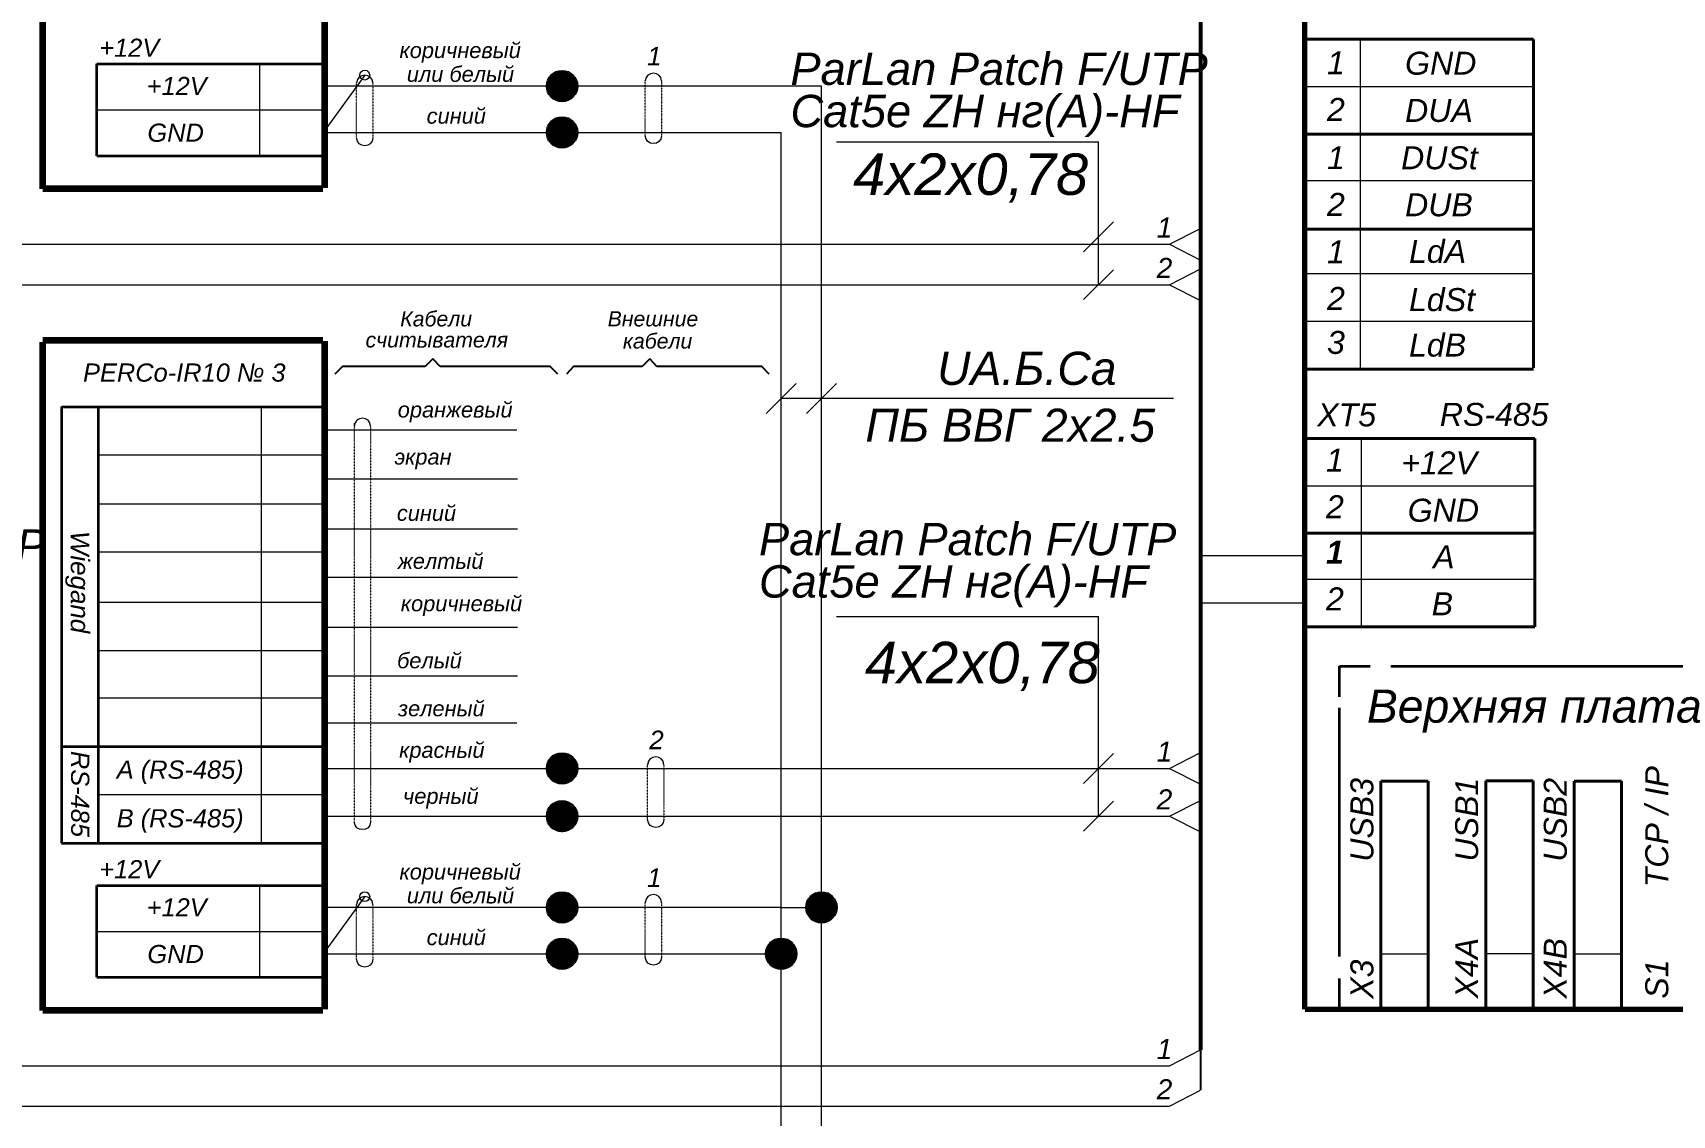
# Model space of a CAD drawing. Header units: millimetres. Extents: x -197802 to 287448, y -91833 to 169529.
# Drawn here: x 141312 to 156164, y 103188 to 112997 of the extents above; entities that cross this region are included whole.
import ezdxf
from ezdxf.lldxf.tags import DXFTag

# ---------------------------------------------------------------- set-up
doc = ezdxf.new("R2010")
doc.units = ezdxf.units.MM
for name, pattern in [('AI-Linetype-1', [1.693333, 0.846667, -0.846667]), ('AI-Linetype-2', [2.469444, 1.058333, -1.411111]), ('AI-Linetype-3', [2.469444, 1.058333, -1.411111]), ('AI-Linetype-4', [2.469444, 1.058333, -1.411111]), ('AI-Linetype-5', [2.469444, 1.058333, -1.411111]), ('AI-Linetype-6', [2.469444, 1.058333, -1.411111]), ('AI-Linetype-7', [2.469444, 1.058333, -1.411111]), ('AI-Linetype-8', [2.469444, 1.058333, -1.411111])]:
    doc.linetypes.add(name, pattern=pattern)
doc.layers.add('СКУД', color=7, linetype='Continuous')
doc.styles.add('10', font='ariali.ttf', dxfattribs={"height": 1})
doc.styles.add('100', font='ariali.ttf', dxfattribs={"height": 1})
doc.styles.add('101', font='ariali.ttf', dxfattribs={"height": 1})
doc.styles.add('102', font='ariali.ttf', dxfattribs={"height": 1})
doc.styles.add('103', font='ariali.ttf', dxfattribs={"height": 1})
doc.styles.add('106', font='ariali.ttf', dxfattribs={"height": 1})
doc.styles.add('107', font='ariali.ttf', dxfattribs={"height": 1})
doc.styles.add('108', font='ariali.ttf', dxfattribs={"height": 1})
doc.styles.add('109', font='ariali.ttf', dxfattribs={"height": 1})
doc.styles.add('11', font='ariali.ttf', dxfattribs={"height": 1})
doc.styles.add('110', font='ariali.ttf', dxfattribs={"height": 1})
doc.styles.add('111', font='ariali.ttf', dxfattribs={"height": 1})
doc.styles.add('112', font='ariali.ttf', dxfattribs={"height": 1})
doc.styles.add('148', font='ariali.ttf', dxfattribs={"height": 1})
doc.styles.add('149', font='ariali.ttf', dxfattribs={"height": 1})
doc.styles.add('36', font='ariali.ttf', dxfattribs={"height": 1})
doc.styles.add('37', font='ariali.ttf', dxfattribs={"height": 1})
doc.styles.add('38', font='ariali.ttf', dxfattribs={"height": 1})
doc.styles.add('39', font='ariali.ttf', dxfattribs={"height": 1})
doc.styles.add('4', font='ariali.ttf', dxfattribs={"height": 1})
doc.styles.add('5', font='ariali.ttf', dxfattribs={"height": 1})
doc.styles.add('63', font='ariali.ttf', dxfattribs={"height": 1})
doc.styles.add('64', font='ariali.ttf', dxfattribs={"height": 1})
doc.styles.add('65', font='arialbi.ttf', dxfattribs={"height": 1})
doc.styles.add('66', font='ariali.ttf', dxfattribs={"height": 1})
doc.styles.add('90', font='ariali.ttf', dxfattribs={"height": 1})
doc.styles.add('91', font='ariali.ttf', dxfattribs={"height": 1})
doc.styles.add('92', font='ariali.ttf', dxfattribs={"height": 1})
doc.styles.add('93', font='ariali.ttf', dxfattribs={"height": 1})
doc.styles.add('94', font='ariali.ttf', dxfattribs={"height": 1})
doc.styles.add('95', font='ariali.ttf', dxfattribs={"height": 1})
doc.styles.add('96', font='ariali.ttf', dxfattribs={"height": 1})
doc.styles.add('97', font='ariali.ttf', dxfattribs={"height": 1})
doc.styles.add('98', font='ariali.ttf', dxfattribs={"height": 1})
doc.styles.add('99', font='ariali.ttf', dxfattribs={"height": 1})
doc.styles.get("Standard").update_dxf_attribs({"font": 'arial.ttf'})
tags = doc.linetypes.add('New Line1', pattern=[0.7, 0.5, -0.2]).pattern_tags.tags
tags[6:7] = [DXFTag(74, 4), DXFTag(75, 0), DXFTag(340, '0'), DXFTag(46, 1.0), DXFTag(50, 0.0), DXFTag(44, 0.0), DXFTag(45, 0.0)]
tags[4:5] = [DXFTag(74, 4), DXFTag(75, 0), DXFTag(340, '0'), DXFTag(46, 1.0), DXFTag(50, 0.0), DXFTag(44, 0.0), DXFTag(45, 0.0)]
tags = doc.linetypes.add('New Line2', pattern=[0.7, 0.5, -0.2]).pattern_tags.tags
tags[6:7] = [DXFTag(74, 4), DXFTag(75, 0), DXFTag(340, '0'), DXFTag(46, 1.0), DXFTag(50, 0.0), DXFTag(44, 0.0), DXFTag(45, 0.0)]
tags[4:5] = [DXFTag(74, 4), DXFTag(75, 0), DXFTag(340, '0'), DXFTag(46, 1.0), DXFTag(50, 0.0), DXFTag(44, 0.0), DXFTag(45, 0.0)]

msp = doc.modelspace()

# ---------------------------------------------------------------- hatches: boundary and pattern name
at = {"layer": 'СКУД', "lineweight": 18, "true_color": 0x000000}
h = msp.add_hatch(dxfattribs=at)
h.set_pattern_fill('ANGLE', color=18, scale=1.28)
h.set_pattern_definition([(0, (132571.794, 170230.349), (0, 8.9408), [6.5024, -2.4384]), (90, (132571.794, 170230.349), (-8.9408, 5e-16), [6.5024, -2.4384])])
h.paths.add_polyline_path([(146247, 112514), (146107, 112514), (145968, 112514, 0.999967)])
h.paths.add_polyline_path([(146107, 112654, 0.414214), (145968, 112514), (146107, 112514)])
h.paths.add_polyline_path([(146107, 112654), (146107, 112514), (146247, 112514, 0.414233)])
h = msp.add_hatch(dxfattribs=at)
h.set_pattern_fill('ANGLE', color=18, scale=1.28)
h.set_pattern_definition([(0, (132571.794, 169810.306), (0, 8.9408), [6.5024, -2.4384]), (90, (132571.794, 169810.306), (-8.9408, 5e-16), [6.5024, -2.4384])])
h.paths.add_polyline_path([(146247, 112094), (146107, 112094), (145968, 112094, 0.999967)])
h.paths.add_polyline_path([(146107, 112234, 0.414214), (145968, 112094), (146107, 112094)])
h.paths.add_polyline_path([(146107, 112234), (146107, 112094), (146247, 112094, 0.414233)])
h = msp.add_hatch(dxfattribs=at)
h.set_pattern_fill('ANGLE', color=18, scale=1.28)
h.set_pattern_definition([(0, (132571.794, 164046.991), (0, 8.9408), [6.5024, -2.4384]), (90, (132571.794, 164046.991), (-8.9408, 5e-16), [6.5024, -2.4384])])
h.paths.add_polyline_path([(146247, 106331), (146107, 106331), (145968, 106331, 0.999967)])
h.paths.add_polyline_path([(146107, 106470, 0.414214), (145968, 106331), (146107, 106331)])
h.paths.add_polyline_path([(146107, 106470), (146107, 106331), (146247, 106331, 0.414233)])
h = msp.add_hatch(dxfattribs=at)
h.set_pattern_fill('ANGLE', color=18, scale=1.28)
h.set_pattern_definition([(0, (132571.794, 163614.5815), (0, 8.9408), [6.5024, -2.4384]), (90, (132571.794, 163614.5815), (-8.9408, 5e-16), [6.5024, -2.4384])])
h.paths.add_polyline_path([(146247, 105898), (146107, 105898), (145968, 105898, 0.999967)])
h.paths.add_polyline_path([(146107, 106038, 0.414214), (145968, 105898), (146107, 105898)])
h.paths.add_polyline_path([(146107, 106038), (146107, 105898), (146247, 105898, 0.414233)])
h = msp.add_hatch(dxfattribs=at)
h.set_pattern_fill('ANGLE', color=18, scale=1.28)
h.set_pattern_definition([(0, (132571.794, 162786.915), (0, 8.9408), [6.5024, -2.4384]), (90, (132571.794, 162786.915), (-8.9408, 5e-16), [6.5024, -2.4384])])
h.paths.add_polyline_path([(146247, 105071), (146107, 105071), (145968, 105071, 0.999967)])
h.paths.add_polyline_path([(146107, 105210, 0.414214), (145968, 105071), (146107, 105071)])
h.paths.add_polyline_path([(146107, 105210), (146107, 105071), (146247, 105071, 0.414233)])
h = msp.add_hatch(dxfattribs=at)
h.set_pattern_fill('ANGLE', color=18, scale=1.28)
h.set_pattern_definition([(0, (134921.664, 162786.915), (0, 8.9408), [6.5024, -2.4384]), (90, (134921.664, 162786.915), (-8.9408, 5e-16), [6.5024, -2.4384])])
h.paths.add_polyline_path([(148597, 105071), (148457, 105071), (148318, 105071, 0.999967)])
h.paths.add_polyline_path([(148457, 105210, 0.414214), (148318, 105071), (148457, 105071)])
h.paths.add_polyline_path([(148457, 105210), (148457, 105071), (148597, 105071, 0.414233)])
h = msp.add_hatch(dxfattribs=at)
h.set_pattern_fill('ANGLE', color=18, scale=1.28)
h.set_pattern_definition([(0, (132571.794, 162366.872), (0, 8.9408), [6.5024, -2.4384]), (90, (132571.794, 162366.872), (-8.9408, 5e-16), [6.5024, -2.4384])])
h.paths.add_polyline_path([(146247, 104651), (146107, 104651), (145968, 104651, 0.999967)])
h.paths.add_polyline_path([(146107, 104790, 0.414214), (145968, 104651), (146107, 104651)])
h.paths.add_polyline_path([(146107, 104790), (146107, 104651), (146247, 104651, 0.414233)])
h = msp.add_hatch(dxfattribs=at)
h.set_pattern_fill('ANGLE', color=18, scale=1.28)
h.set_pattern_definition([(0, (134556.366, 162366.872), (0, 8.9408), [6.5024, -2.4384]), (90, (134556.366, 162366.872), (-8.9408, 5e-16), [6.5024, -2.4384])])
h.paths.add_polyline_path([(148231, 104651), (148092, 104651), (147952, 104651, 0.999967)])
h.paths.add_polyline_path([(148092, 104790, 0.414214), (147952, 104651), (148092, 104651)])
h.paths.add_polyline_path([(148092, 104790), (148092, 104651), (148231, 104651, 0.414233)])

# ---------------------------------------------------------------- linework, layer by layer
at = {"layer": 'СКУД', "color": 7, "lineweight": 18}
for p, q in [((144320, 112613), (143944, 112094)), ((148457, 112514), (148092, 112514)), ((148457, 105071), (148457, 112514)), ((144320, 105169), (143944, 104651)), ((148092, 105071), (148457, 105071)), ((148457, 102966), (148457, 103448))]:
    msp.add_line(p, q, dxfattribs=at)
at = {"layer": 'СКУД', "color": 5, "lineweight": 18}
for p, q in [((148092, 104651), (148092, 112094)), ((148092, 102540), (148092, 103448))]:
    msp.add_line(p, q, dxfattribs=at)
at = {"layer": 'СКУД', "color": 18, "lineweight": 18, "true_color": 0x000000}
for p, q in [((148592, 112010), (150967, 112010)), ((150967, 110714), (150967, 112010)), ((151103, 111283), (150831, 111011)), ((151103, 110850), (150831, 110579)), ((140318, 110714), (151610, 110714)), ((148228, 109820), (147956, 109548)), ((148593, 109820), (148321, 109548)), ((148782, 109684), (148092, 109684)), ((151647, 109684), (148782, 109684)), ((148592, 107708), (150967, 107708)), ((150967, 105898), (150967, 107708)), ((151103, 106467), (150831, 106195)), ((148107, 105898), (150436, 105898)), ((151103, 106034), (150831, 105763)), ((140318, 103271), (151610, 103271))]:
    msp.add_line(p, q, dxfattribs=at)
at = {"layer": 'СКУД', "color": 240, "lineweight": 18, "true_color": 0xed1f24}
for p, q in [((140683, 111080), (151610, 111080)), ((148096, 106331), (150436, 106331)), ((140683, 103636), (151610, 103636))]:
    msp.add_line(p, q, dxfattribs=at)
at = {"layer": 'СКУД', "color": 7, "lineweight": 9}
for p, q in [((143956, 109170), (141907, 109170)), ((143956, 108725), (141907, 108725)), ((143956, 108290), (141907, 108290)), ((143956, 107834), (141907, 107834)), ((143956, 107395), (141907, 107395)), ((143956, 106967), (141907, 106967))]:
    msp.add_line(p, q, dxfattribs=at)
at = {"layer": 'СКУД', "color": 18, "lineweight": 25, "true_color": 0x000000}
msp.add_line((151890, 106406), (151890, 106474), dxfattribs=at)
at = {"layer": 'СКУД', "color": 7, "lineweight": 90}
for points in [[(141403, 111582), (141403, 117635)], [(143956, 117645), (143956, 111591)], [(143939, 111582), (141403, 111582)], [(141403, 110212), (143939, 110212)], [(143956, 110202), (143956, 104148)], [(141403, 104138), (141403, 110192)], [(143939, 104138), (141403, 104138)]]:
    msp.add_lwpolyline(points, dxfattribs=at)
at = {"layer": 'СКУД', "color": 7, "lineweight": 53}
for points in [[(151890, 113199), (151890, 106474)], [(151890, 106474), (151890, 103779)]]:
    msp.add_lwpolyline(points, dxfattribs=at)
at = {"layer": 'СКУД', "color": 7, "lineweight": 35}
for points in [[(141892, 111883), (141892, 112715)], [(141892, 112715), (143925, 112715)], [(143925, 111880), (141892, 111880)], [(141573, 109606), (143956, 109606)], [(141573, 109606), (141573, 105654)], [(141907, 105654), (141907, 109606)], [(143945, 106527), (141573, 106527)], [(141573, 105662), (141573, 105654)], [(141573, 105654), (143956, 105654)], [(141892, 104439), (141892, 105271)], [(141892, 105271), (143925, 105271)], [(143925, 104436), (141892, 104436)]]:
    msp.add_lwpolyline(points, dxfattribs=at)
at = {"layer": 'СКУД', "color": 7, "lineweight": 9}
for points in [[(143366, 112715), (143366, 112295)], [(143925, 112295), (141892, 112295)], [(143366, 112295), (143366, 111880)], [(143381, 109594), (143381, 105653)], [(143939, 109170), (141907, 109170)], [(141918, 106095), (143951, 106095)], [(143366, 105271), (143366, 104851)], [(143925, 104851), (141892, 104851)], [(143366, 104851), (143366, 104436)]]:
    msp.add_lwpolyline(points, dxfattribs=at)
at = {"layer": 'СКУД', "color": 7, "lineweight": 18}
for points in [[(148092, 112514), (143944, 112514)], [(143946, 109399), (145697, 109399)], [(144235, 109419), (144235, 109419)], [(143956, 108955), (145703, 108955)], [(145703, 108500), (143973, 108500)], [(143973, 108065), (145703, 108065)], [(145703, 107609), (143985, 107609)], [(143973, 107170), (145703, 107170)], [(143966, 106743), (145697, 106743)], [(143945, 106527), (141912, 106527)], [(148092, 105071), (143944, 105071)], [(148457, 103448), (148457, 105064)]]:
    msp.add_lwpolyline(points, dxfattribs=at)
at = {"layer": 'СКУД', "color": 7, "linetype": 'AI-Linetype-4', "lineweight": 9}
for points in [[(144245, 112045), (144245, 112542)], [(144245, 104602), (144245, 105098)]]:
    msp.add_lwpolyline(points, dxfattribs=at)
at = {"layer": 'СКУД', "color": 7, "linetype": 'AI-Linetype-3', "lineweight": 9}
for points in [[(144394, 112542), (144394, 112045)], [(144394, 105098), (144394, 104602)]]:
    msp.add_lwpolyline(points, dxfattribs=at)
at = {"layer": 'СКУД', "color": 7, "linetype": 'AI-Linetype-2', "lineweight": 9}
for points in [[(146860, 112063), (146860, 112560)], [(146860, 104620), (146860, 105116)]]:
    msp.add_lwpolyline(points, dxfattribs=at)
at = {"layer": 'СКУД', "color": 7, "linetype": 'AI-Linetype-1', "lineweight": 9}
for points in [[(147009, 112560), (147009, 112063)], [(147009, 105116), (147009, 104620)]]:
    msp.add_lwpolyline(points, dxfattribs=at)
at = {"layer": 'СКУД', "color": 5, "lineweight": 18}
for points in [[(143944, 112094), (148092, 112094)], [(143944, 104651), (148092, 104651)], [(148092, 103448), (148092, 104651)]]:
    msp.add_lwpolyline(points, dxfattribs=at)
at = {"layer": 'СКУД', "color": 7, "lineweight": 25}
for points in [[(144117, 109973), (144048, 109904)], [(144866, 109973), (144117, 109973)], [(144935, 110042), (144866, 109973)], [(145004, 109973), (144935, 110042)], [(146000, 109973), (145004, 109973)], [(146069, 109904), (146000, 109973)], [(146210, 109973), (146146, 109904)], [(146832, 109973), (146210, 109973)], [(146902, 110042), (146832, 109973)], [(146966, 109973), (146902, 110042)], [(147918, 109973), (146966, 109973)], [(147982, 109904), (147918, 109973)]]:
    msp.add_lwpolyline(points, dxfattribs=at)
at = {"layer": 'СКУД', "color": 7, "linetype": 'AI-Linetype-6', "lineweight": 9}
msp.add_lwpolyline([(144224, 109460), (144224, 105854)], dxfattribs=at)
at = {"layer": 'СКУД', "color": 7, "linetype": 'AI-Linetype-5', "lineweight": 9}
msp.add_lwpolyline([(144373, 109432), (144373, 105847)], dxfattribs=at)
at = {"layer": 'СКУД', "color": 7, "linetype": 'AI-Linetype-8', "lineweight": 9}
msp.add_lwpolyline([(146881, 105867), (146881, 106364)], dxfattribs=at)
at = {"layer": 'СКУД', "color": 7, "linetype": 'AI-Linetype-7', "lineweight": 9}
msp.add_lwpolyline([(147029, 106364), (147029, 105867)], dxfattribs=at)
at = {"layer": 'СКУД', "color": 240, "lineweight": 18, "true_color": 0xed1f24}
msp.add_lwpolyline([(143957, 106331), (148096, 106331)], dxfattribs=at)
at = {"layer": 'СКУД', "color": 18, "lineweight": 18, "true_color": 0x000000}
msp.add_lwpolyline([(143946, 105898), (148107, 105898)], dxfattribs=at)
at = {"layer": 'СКУД', "color": 7, "lineweight": 18}
for centre, radius in [((144320, 112613), 44.4), ((146107, 112514), 47.4), ((146107, 112094), 47.4), ((146107, 106331), 47.4), ((146107, 105898), 47.4), ((144320, 105169), 44.4), ((146107, 105071), 47.4), ((148457, 105071), 47.4), ((146107, 104651), 47.4), ((148092, 104651), 47.4)]:
    msp.add_circle(centre, radius, dxfattribs=at)
at = {"layer": 'СКУД', "color": 18, "true_color": 0x000000}
for centre in [(146107, 112514), (146107, 112094), (146107, 106331), (146107, 105898), (146107, 105071), (148457, 105071), (146107, 104651), (148092, 104651)]:
    msp.add_circle(centre, 139, dxfattribs=at)
at = {"layer": 'СКУД', "color": 7, "lineweight": 70}
for points in [[(152833, 121650), (152833, 121650), (152833, 104148), (152833, 104148)], [(152840, 104148), (152840, 104148), (158642, 104148), (158642, 104148)]]:
    msp.add_open_spline(points, degree=3, dxfattribs=at)
at = {"layer": 'СКУД', "color": 7, "lineweight": 40}
for points in [[(152838, 112938), (152838, 112938), (154906, 112938), (154906, 112938)], [(154906, 112506), (154906, 112506), (154906, 112935), (154906, 112935)], [(154906, 112078), (154906, 112078), (154906, 112506), (154906, 112506)], [(152838, 112078), (152838, 112078), (154906, 112078), (154906, 112078)], [(154906, 111658), (154906, 111658), (154906, 112078), (154906, 112078)], [(154906, 111229), (154906, 111229), (154906, 111658), (154906, 111658)], [(152838, 111218), (152838, 111218), (154906, 111218), (154906, 111218)], [(154906, 110801), (154906, 110801), (154906, 111229), (154906, 111229)], [(154906, 110381), (154906, 110381), (154906, 110801), (154906, 110801)], [(154906, 109960), (154906, 109960), (154906, 110380), (154906, 110380)], [(154906, 109949), (154906, 109949), (152838, 109949), (152838, 109949)], [(152850, 109320), (152850, 109320), (154919, 109320), (154919, 109320)], [(154919, 109320), (154919, 109320), (154919, 108892), (154919, 108892)], [(154919, 108892), (154919, 108892), (154919, 108463), (154919, 108463)], [(154919, 108463), (154919, 108463), (152850, 108463), (152850, 108463)], [(154919, 108463), (154919, 108463), (154919, 108043), (154919, 108043)], [(154919, 108043), (154919, 108043), (154919, 107615), (154919, 107615)], [(152850, 107615), (152850, 107615), (154919, 107615), (154919, 107615)], [(153525, 106216), (153525, 106216), (153954, 106216), (153954, 106216)], [(153525, 104148), (153525, 104148), (153525, 106216), (153525, 106216)], [(153954, 106216), (153954, 106216), (153954, 104148), (153954, 104148)], [(154475, 106218), (154475, 106218), (154903, 106218), (154903, 106218)], [(154475, 104150), (154475, 104150), (154475, 106218), (154475, 106218)], [(154903, 106218), (154903, 106218), (154903, 104150), (154903, 104150)], [(155277, 106216), (155277, 106216), (155706, 106216), (155706, 106216)], [(155277, 104148), (155277, 104148), (155277, 106216), (155277, 106216)], [(155706, 106216), (155706, 106216), (155706, 104148), (155706, 104148)]]:
    msp.add_open_spline(points, degree=3, dxfattribs=at)
at = {"layer": 'СКУД', "color": 7, "lineweight": 18}
for points in [[(153337, 112935), (153337, 112935), (153337, 112506), (153337, 112506)], [(154906, 112506), (154906, 112506), (152838, 112506), (152838, 112506)], [(153337, 112506), (153337, 112506), (153337, 112078), (153337, 112078)], [(153337, 112078), (153337, 112078), (153337, 111658), (153337, 111658)], [(152838, 111658), (152838, 111658), (154906, 111658), (154906, 111658)], [(153337, 111658), (153337, 111658), (153337, 111229), (153337, 111229)], [(153337, 111229), (153337, 111229), (153337, 110801), (153337, 110801)], [(154906, 110812), (154906, 110812), (152838, 110812), (152838, 110812)], [(153337, 110801), (153337, 110801), (153337, 110381), (153337, 110381)], [(154906, 110381), (154906, 110381), (152838, 110381), (152838, 110381)], [(153337, 110381), (153337, 110381), (153337, 109960), (153337, 109960)], [(153350, 108892), (153350, 108892), (153350, 109320), (153350, 109320)], [(152850, 108892), (152850, 108892), (154919, 108892), (154919, 108892)], [(153350, 108463), (153350, 108463), (153350, 108892), (153350, 108892)], [(153350, 108043), (153350, 108043), (153350, 108463), (153350, 108463)], [(152850, 108257), (152850, 108257), (151890, 108257), (151890, 108257)], [(154919, 108043), (154919, 108043), (152850, 108043), (152850, 108043)], [(153350, 107615), (153350, 107615), (153350, 108043), (153350, 108043)], [(152850, 107829), (152850, 107829), (151890, 107829), (151890, 107829)], [(153954, 104648), (153954, 104648), (153525, 104648), (153525, 104648)], [(154903, 104650), (154903, 104650), (154475, 104650), (154475, 104650)], [(155706, 104648), (155706, 104648), (155277, 104648), (155277, 104648)]]:
    msp.add_open_spline(points, degree=3, dxfattribs=at)
at = {"layer": 'СКУД', "color": 7, "lineweight": 9}
for points in [[(144394, 112542), (144391, 112636), (144250, 112636), (144245, 112542)], [(147009, 112560), (147006, 112654), (146865, 112654), (146860, 112560)], [(144394, 112045), (144391, 111950), (144250, 111950), (144245, 112045)], [(147009, 112063), (147006, 111969), (146865, 111969), (146860, 112063)], [(144373, 109432), (144371, 109527), (144229, 109527), (144224, 109432)], [(147029, 106364), (147027, 106459), (146886, 106459), (146881, 106364)], [(144373, 105847), (144371, 105752), (144229, 105752), (144224, 105847)], [(147029, 105867), (147027, 105773), (146886, 105773), (146881, 105867)], [(144394, 105098), (144391, 105193), (144250, 105193), (144245, 105098)], [(147009, 105116), (147006, 105211), (146865, 105211), (146860, 105116)], [(144394, 104602), (144391, 104507), (144250, 104507), (144245, 104602)], [(147009, 104620), (147006, 104525), (146865, 104525), (146860, 104620)]]:
    msp.add_open_spline(points, degree=3, dxfattribs=at)
at = {"layer": 'СКУД', "color": 240, "lineweight": 18, "true_color": 0xed1f24}
for points in [[(151610, 111080), (151610, 111080), (151890, 111222), (151890, 111222)], [(151610, 111080), (151610, 111080), (151890, 110937), (151890, 110937)], [(151610, 106331), (151610, 106331), (151890, 106474), (151890, 106474)], [(150436, 106331), (150436, 106331), (151610, 106331), (151610, 106331)], [(151610, 106331), (151610, 106331), (151890, 106188), (151890, 106188)], [(151610, 103636), (151610, 103636), (151890, 103779), (151890, 103779)]]:
    msp.add_open_spline(points, degree=3, dxfattribs=at)
at = {"layer": 'СКУД', "color": 18, "lineweight": 18, "true_color": 0x000000}
for points in [[(151610, 110714), (151610, 110714), (151890, 110857), (151890, 110857)], [(151610, 110714), (151610, 110714), (151890, 110572), (151890, 110572)], [(151610, 105898), (151610, 105898), (151890, 106041), (151890, 106041)], [(150436, 105898), (150436, 105898), (151610, 105898), (151610, 105898)], [(151610, 105898), (151610, 105898), (151890, 105756), (151890, 105756)], [(151610, 103271), (151610, 103271), (151890, 103414), (151890, 103414)]]:
    msp.add_open_spline(points, degree=3, dxfattribs=at)
at = {"layer": 'СКУД', "color": 7, "lineweight": 35}
for points in [[(153151, 106980), (153151, 106980), (153151, 107257), (153151, 107257)], [(153151, 107257), (153151, 107257), (153429, 107257), (153429, 107257)], [(153151, 104150), (153151, 104150), (153151, 104428), (153151, 104428)]]:
    msp.add_open_spline(points, degree=3, dxfattribs=at)
at = {"layer": 'СКУД', "color": 7, "linetype": 'New Line2', "lineweight": 35}
msp.add_open_spline([(153615, 107257), (153615, 107257), (156496, 107257), (156496, 107257)], degree=3, dxfattribs=at)
at = {"layer": 'СКУД', "color": 7, "linetype": 'New Line1', "lineweight": 35}
msp.add_open_spline([(153151, 104625), (153151, 104625), (153151, 106881), (153151, 106881)], degree=3, dxfattribs=at)
at = {"layer": 'СКУД', "color": 18, "lineweight": 25, "true_color": 0x000000}
for points in [[(151890, 106406), (151890, 106286), (151890, 106045), (151890, 106045)], [(151890, 103779), (151890, 103658), (151890, 103418), (151890, 103418)]]:
    msp.add_open_spline(points, degree=3, dxfattribs=at)

# ---------------------------------------------------------------- texts
at = {"layer": 'СКУД', "color": 7}
for s, height, style, p in [('1', 208, '97', (153037, 112621)), ('GND', 208.1, '90', (153744, 112617)), ('2', 208, '98', (153037, 112198)), ('DUA', 208.1, '91', (153744, 112189)), ('1', 208, '99', (153037, 111761)), ('DUSt', 208.1, '92', (153708, 111760)), ('2', 208, '100', (153037, 111338)), ('DUB', 208.1, '93', (153744, 111334)), ('1', 182, '148', (151494, 111141)), ('1', 208, '102', (153037, 110908)), ('LdA', 208.1, '94', (153780, 110912)), ('2', 182, '149', (151494, 110775)), ('2', 208, '103', (153037, 110485)), ('LdSt', 208.1, '95', (153780, 110475)), ('3', 208, '101', (153037, 110087)), ('LdB', 208.1, '96', (153780, 110063)), ('XT5', 208.1, '4', (152948, 109430)), ('RS-485', 208.1, '10', (154059, 109435)), ('1', 208, '63', (153028, 109021)), ('+12V', 208.1, '39', (153709, 108995)), ('2', 208, '64', (153028, 108598)), ('GND', 208.1, '38', (153768, 108566)), ('1', 208, '65', (153028, 108186)), ('A', 208, '37', (153998, 108143)), ('2', 208, '66', (153028, 107763)), ('B', 208, '36', (153985, 107718)), ('Верхняя плата', 300.22, '110', (153398, 106745)), ('1', 182, '148', (151494, 106392)), ('2', 182, '149', (151494, 105959)), ('1', 182, '148', (151494, 103697)), ('2', 182, '149', (151494, 103332))]:
    msp.add_text(s, height=height, dxfattribs=dict(at, style=style)).set_placement(p)
for s, style, p in [('TCP / IP', '11', (156128, 105253)), ('USB3', '112', (153457, 105485)), ('USB1', '109', (154406, 105487)), ('USB2', '107', (155209, 105485)), ('X4A', '108', (154406, 104246)), ('X4B', '106', (155209, 104244)), ('X3', '111', (153457, 104243)), ('S1', '5', (156128, 104244))]:
    msp.add_text(s, height=208.1, rotation=90, dxfattribs=dict(at, style=style)).set_placement(p)
for s, insert, char_height, attachment_point in [('\\fArial|b0|i1|c0|p34;\\W1;+12V', (142458, 112779), 164.66, 9), ('\\fArial|b0|i1|c0|p34;\\W1;коричневый', (145734, 112725), 141.14, 9), ('\\fArial|b0|i1|c0|p34;\\W1;1', (147008, 112701), 168.02, 9), ('{\\fArial|b0|i1|c204|p34;ParLan Patch F/UTP }', (148176, 112520), 293.39, 7), ('\\fArial|b0|i1|c0|p34;\\W1;+12V', (142888, 112432), 164.66, 9), ('\\fArial|b0|i1|c0|p34;\\W1; или белый', (145673, 112550), 141.14, 9), ('{\\fArial|b0|i1|c204|p34;Cat5e ZH нг(А)-HF}', (148176, 112053), 293.39, 7), ('\\fArial|b0|i1|c0|p34;\\W1;синий', (145417, 112171), 141.14, 9), ('{\\fArial|b0|i1|c204|p34;4х2х0,78}', (148744, 111458), 375.54, 7), ('\\fArial|b0|i1|c0|p34;\\W1;Кабели', (145292, 110334), 137.78, 9), ('\\fArial|b0|i1|c0|p34;\\W1;Внешние', (147341, 110334), 137.78, 9), ('\\fArial|b0|i1|c0|p34;\\W1;считывателя', (145618, 110143), 137.78, 9), ('\\fArial|b0|i1|c0|p34;\\W1;кабели', (147287, 110133), 137.78, 9), ('{\\fArial|b0|i1|c204|p34;UА.Б.Са}', (149504, 109802), 300.44, 7), ('{\\fArial|b0|i1|c204|p34;PERCo-IR10 № 3}', (143602, 109833), 164.66, 9), ('\\fArial|b0|i1|c0|p34;\\W1;оранжевый', (145659, 109468), 141.14, 9), ('{\\fArial|b0|i1|c204|p34;ПБ ВВГ 2х2.5}', (148855, 109286), 300.44, 7), ('\\fArial|b0|i1|c0|p34;\\W1;экран', (145106, 109041), 141.14, 9), ('\\fArial|b0|i1|c0|p34;\\W1;синий', (145147, 108572), 141.14, 9), ('{\\fArial|b0|i1|c204|p34;ParLan Patch F/UTP }', (147891, 108258), 293.39, 7), ('{\\fArial|b0|i1|c204|p34;ParLan Patch F/UTP }', (137654, 108200), 293.39, 7), ('\\fArial|b0|i1|c0|p34;\\W1;желтый', (145395, 108137), 141.14, 9), ('{\\fArial|b0|i1|c204|p34;Cat5e ZH нг(А)-HF}', (147891, 107790), 293.39, 7), ('\\fArial|b0|i1|c0|p34;\\W1;коричневый', (145746, 107712), 141.14, 9), ('\\fArial|b0|i1|c0|p34;\\W1;белый', (145199, 107236), 141.14, 9), ('{\\fArial|b0|i1|c204|p34;4х2х0,78}', (148850, 107033), 375.54, 7), ('\\fArial|b0|i1|c0|p34;\\W1;зеленый', (145406, 106801), 141.14, 9), ('\\fArial|b0|i1|c0|p34;\\W1;2', (147028, 106505), 168.02, 9), ('\\fArial|b0|i1|c0|p34;\\W1;красный', (145405, 106384), 141.14, 9), ('\\fArial|b0|i1|c0|p34;\\W1;A (RS-485)', (143223, 106188), 164.66, 9), ('\\fArial|b0|i1|c0|p34;\\W1;черный', (145351, 105967), 141.14, 9), ('\\fArial|b0|i1|c0|p34;\\W1;B (RS-485)', (143223, 105747), 164.66, 9), ('\\fArial|b0|i1|c0|p34;\\W1;+12V', (142458, 105335), 164.66, 9), ('\\fArial|b0|i1|c0|p34;\\W1;коричневый', (145734, 105281), 141.14, 9), ('\\fArial|b0|i1|c0|p34;\\W1;1', (147008, 105257), 168.02, 9), ('\\fArial|b0|i1|c0|p34;\\W1;+12V', (142888, 104989), 164.66, 9), ('\\fArial|b0|i1|c0|p34;\\W1; или белый', (145673, 105106), 141.14, 9), ('\\fArial|b0|i1|c0|p34;\\W1;синий', (145417, 104727), 141.14, 9)]:
    msp.add_mtext(s, dxfattribs=dict(at, insert=insert, char_height=char_height, attachment_point=attachment_point))
at = {"layer": 'СКУД', "color": 7, "char_height": 164.66, "width": 153.54, "attachment_point": 9}
for insert in [(142862, 112007), (142862, 104564)]:
    msp.add_mtext('{\\fArial|b0|i1|c204|p34;GND}', dxfattribs=dict(at, insert=insert))
at = {"layer": 'СКУД', "color": 7, "attachment_point": 9, "rotation": 270}
for s, insert, char_height in [('\\fArial|b0|i1|c0|p34;\\W1;Wiegand', (141606, 107556), 168.02), ('\\fArial|b0|i1|c0|p34;\\W1;RS-485', (141657, 105709), 164.66)]:
    msp.add_mtext(s, dxfattribs=dict(at, insert=insert, char_height=char_height))

doc.saveas('drawing.dxf')
